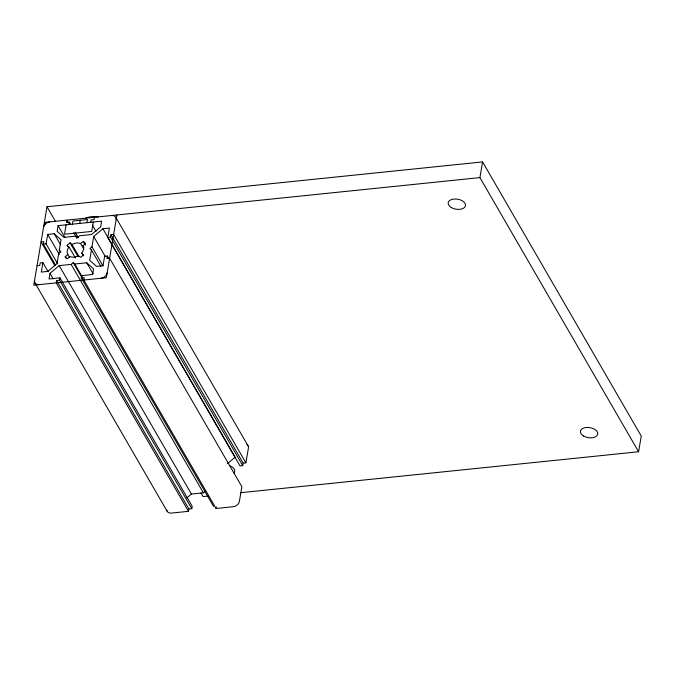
<?xml version="1.0" encoding="UTF-8"?>
<svg xmlns="http://www.w3.org/2000/svg" width="675" height="675" viewBox="0 0 675 675"><rect width="100%" height="100%" fill="white"/><g stroke="black" fill="none" stroke-linecap="round" stroke-linejoin="round"><path stroke-width="1.01" d="M240.739 492.699L638.601 451.752L641.25 436.067L482.566 161.924L47.014 206.744L33.75 285.188L106.338 277.712L116.952 214.962M55.485 265.047L43.369 244.114L43.799 241.608L41.074 241.886L54.768 265.545M37.041 265.731L39.766 265.452L40.188 262.938L42.913 262.659L41.318 272.076L47.824 271.401L57.004 263.655L58.759 253.319L60.834 251.564L59.282 250.189L61.037 239.853L54.194 233.753L47.689 234.419L46.094 243.835L57.687 263.858M82.156 276.75L74.782 264.009L73.229 262.626L71.153 264.381L59.197 265.613L50.017 273.358L49.064 278.986L59.957 277.864L192.189 506.318L191.793 508.672L188.882 508.967L56.649 280.513L59.552 280.218L191.793 508.672M58.084 225.644L57.139 231.272L63.973 237.372L75.929 236.14L77.473 237.524L79.557 235.769L91.505 234.537L100.693 226.783L101.638 221.164L58.084 225.644L64.935 237.473M56.649 280.513L56.253 282.867L188.485 511.321L171.425 513.076A5.847 4.303 -30.1 0 1 166.759 510.131M66.099 224.817L64.505 234.233L91.724 231.432L93.319 222.016M59.552 280.218L59.957 277.864M68.977 224.522L69.373 222.168L66.471 222.472L66.867 220.118L68.445 222.843M72.453 224.168L72.976 221.029L87.497 219.535L86.965 222.674M79.709 223.417L80.241 220.278M213.57 506.427L81.329 277.973L81.734 275.619L92.618 274.506L93.572 268.878L86.729 262.777L74.782 264.009M90.754 222.278L91.15 219.932L94.053 219.628L94.449 217.274M243.177 463.151L245.903 462.864L113.662 234.411L110.945 234.698L243.177 463.151L242.755 465.657L240.03 465.936L107.797 237.482L109.392 228.074L102.878 228.741L93.698 236.495L91.952 246.822L89.868 248.577L91.42 249.961L89.674 260.297L96.517 266.397L103.022 265.722L104.617 256.314L107.333 256.027L108.911 258.761M107.333 256.027L106.912 258.542L109.628 258.263L241.869 486.717L239.372 501.466A5.847 4.303 -30.1 0 1 233.128 506.731L216.076 508.486L83.835 280.032L84.24 277.678L81.329 277.973M242.755 465.657L110.523 237.203L110.945 234.698M188.485 511.321L188.882 508.967M216.076 508.486L216.337 506.917M245.903 462.864L248.392 448.124A5.847 4.303 -30.1 0 0 246.898 444.606M638.601 451.752L479.917 177.609L482.566 161.924M78.891 256.399L72.039 244.561L70.065 242.797L67.12 245.278L68.875 247.269A8.775 6.455 -30.1 0 0 67.686 254.332L69.415 257.251M83.194 255.833L81.827 252.872A8.775 6.455 -30.1 0 0 83.025 245.818L85.531 243.388L83.337 241.431L80.468 243.54A8.775 6.455 -30.1 0 0 72.301 244.375L72.039 244.561M66.234 258.576L65.18 256.762L67.829 254.517M186.84 497.939L191.43 494.066L203.386 492.834L205.462 491.079M227.467 463.657L235.119 457.194L102.878 228.741M479.917 177.609L44.364 222.429L45.419 224.252M43.369 244.114L46.094 243.835M107.797 237.482L110.523 237.203M208.28 496.041L203.048 496.572L200.939 492.936M81.608 253.1L83.59 254.863L80.646 257.344L78.401 255.766A8.775 6.455 -30.1 0 1 70.234 256.61L67.373 258.711L65.18 256.762M115.83 217.392L248.062 445.846M92.332 225.011L96.019 231.382M93.698 236.495L105.292 256.517M91.952 246.822L103.013 265.933M91.42 249.961L100.904 266.347M83.337 241.431L85.447 245.076M69.373 222.168L70.428 223.99M75.17 232.183L78.325 237.642M82.873 245.624L83.928 247.447M80.679 243.675L83.843 249.134M75.929 236.14L76.984 237.963M73.718 232.715L76.874 238.174M86.729 262.777L93.057 273.696M70.065 242.797L77.963 256.449M47.014 206.744L55.451 221.316M69.095 247.042L75.414 257.968M67.12 245.278L68.175 247.101M73.229 262.626L82.19 278.1M54.194 233.753L60.514 244.671M71.153 264.381L203.386 492.834M59.282 250.189L60.337 252.003M47.689 234.419L59.273 254.441M59.197 265.613L191.43 494.066M50.017 273.358L53.173 278.817M42.913 262.659L48.178 271.763M34.881 282.757L167.113 511.211M229.787 465.767A8.775 5.071 9.6 0 1 233.997 473.032M85.371 218.32A15.601 9.011 9.6 0 1 98.221 216.996M111.51 215.519A5.847 4.303 -30.1 0 1 116.159 219.67M107.139 273.012A5.847 4.303 -30.1 0 1 100.896 278.277M43.571 227.137A5.847 4.303 -30.1 0 1 49.807 221.872M39.192 284.622A5.847 4.303 -30.1 0 1 34.543 280.479M583.495 435.94A8.775 5.071 9.6 0 0 597.637 434.489A8.775 5.071 9.6 0 0 586.102 427.503A8.775 5.071 9.6 0 0 583.495 435.94M451.254 207.487A8.775 5.071 9.6 0 0 465.404 206.035A8.775 5.071 9.6 0 0 453.87 199.049A8.775 5.071 9.6 0 0 451.254 207.487"/></g></svg>
